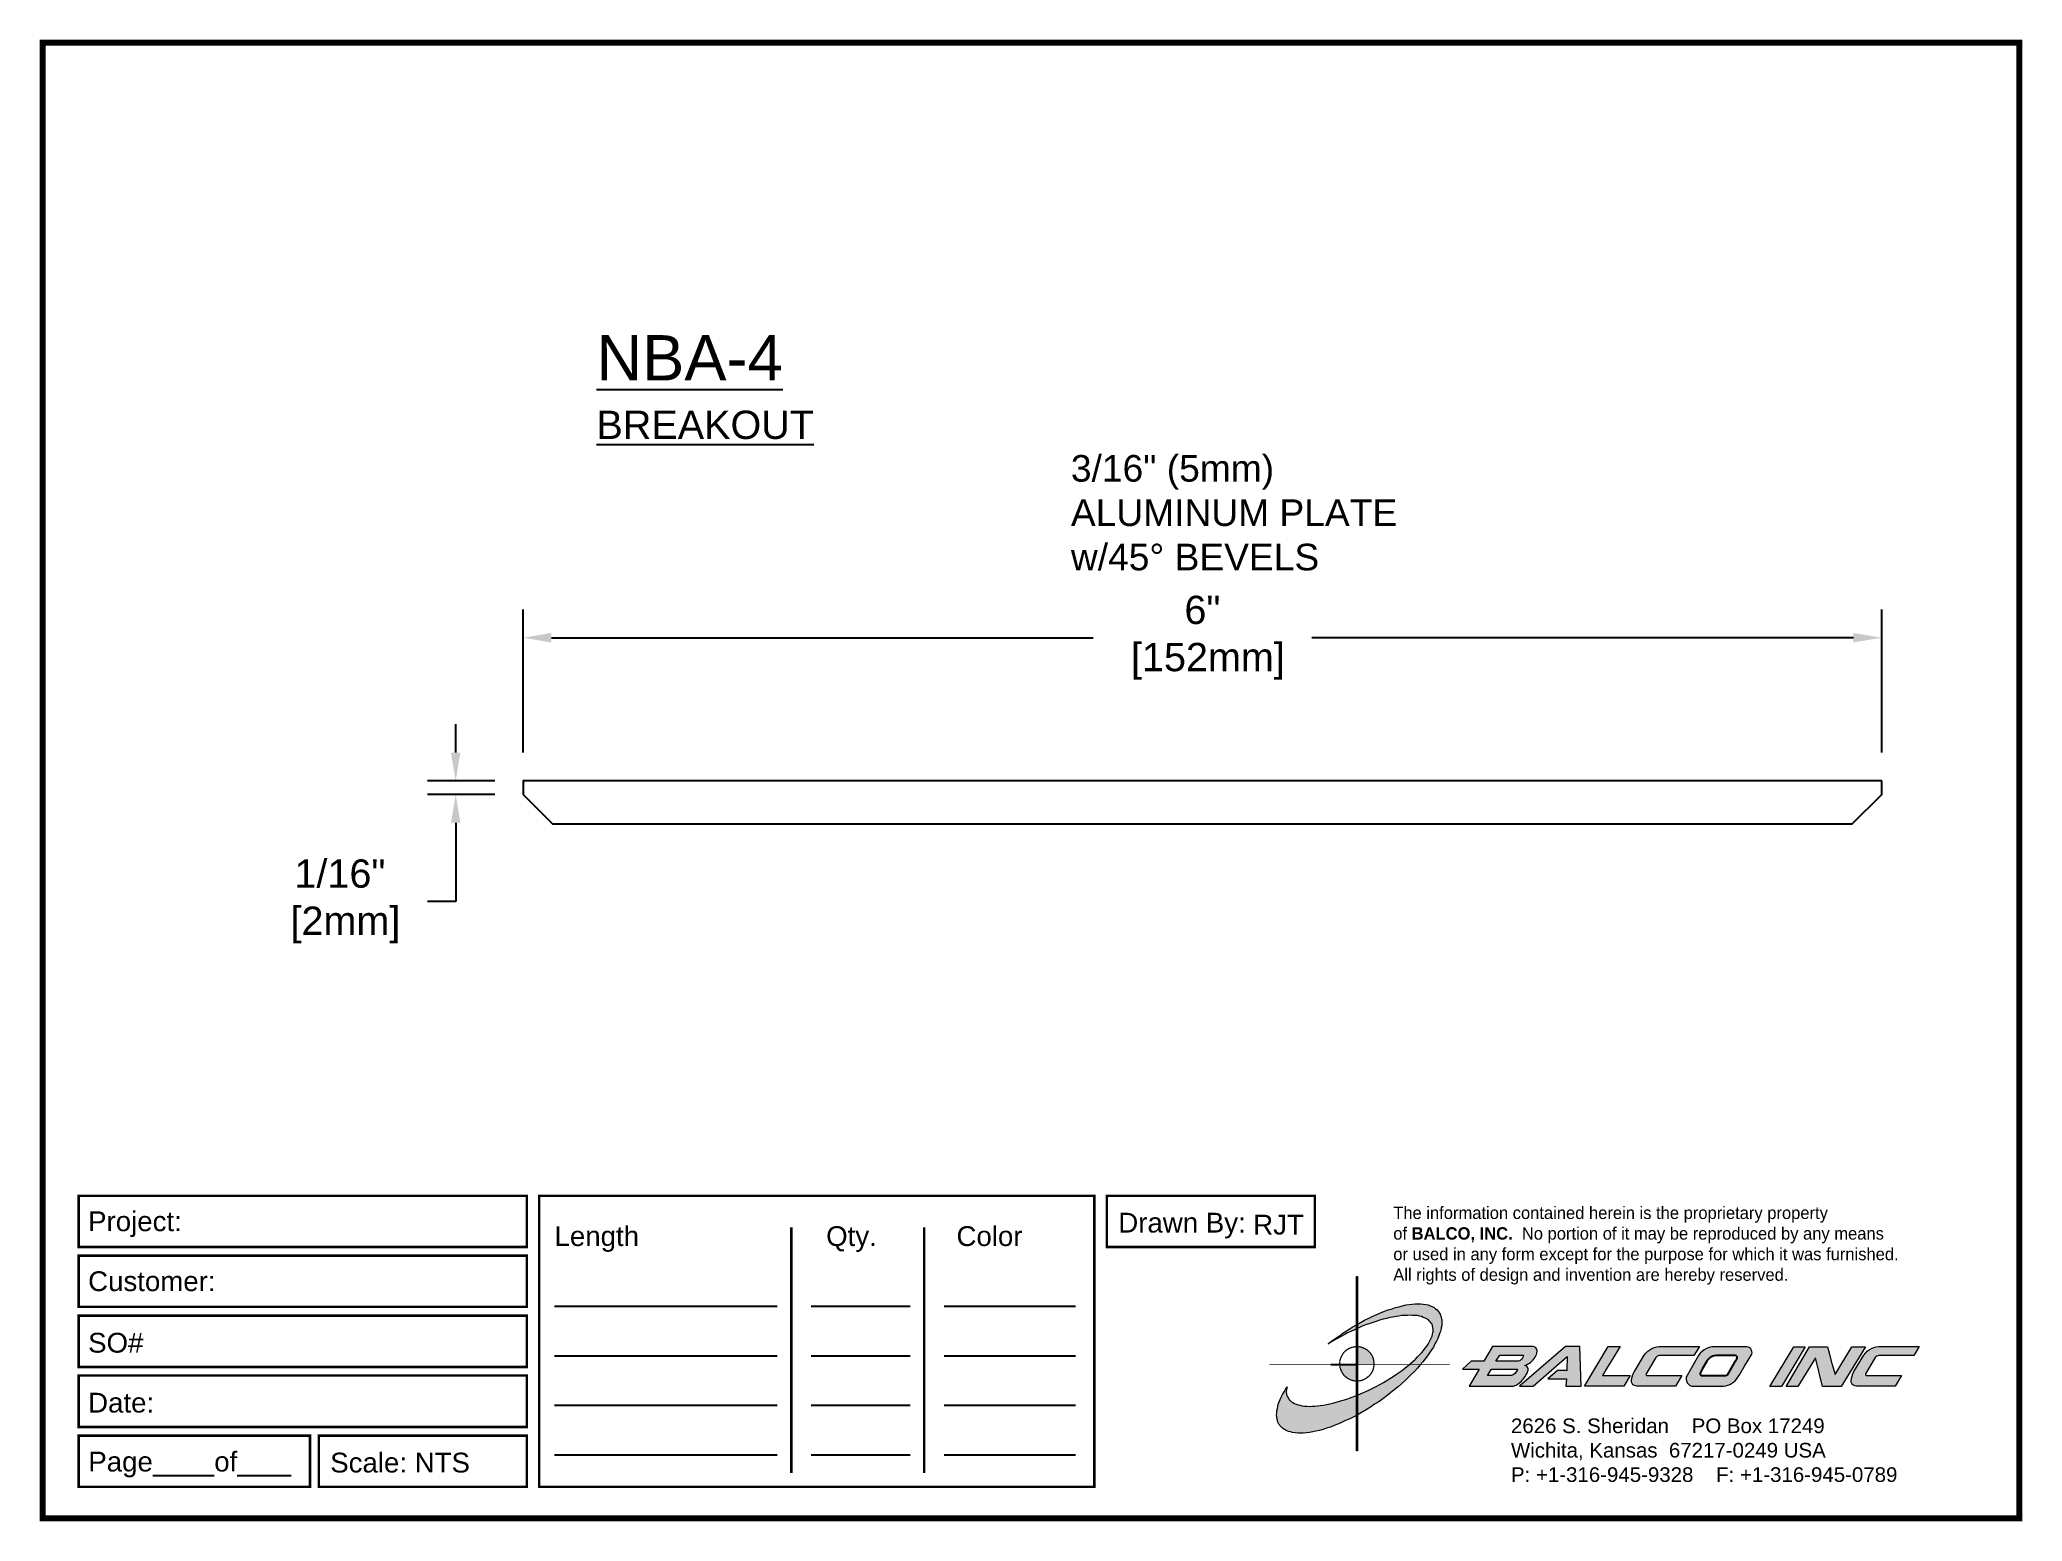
# Paper-space layout 'Breakout' of a CAD drawing. Header units: inches. Extents: x 0 to 10, y 0 to 7.5.
# The model-space entities are those that its viewports show. They can reach past a viewport. Long polylines and large blocks are cut down to what shows.
import ezdxf

# ---------------------------------------------------------------- set-up
doc = ezdxf.new("R2010")
doc.units = ezdxf.units.IN
doc.header["$MEASUREMENT"] = 0
for name, color, linetype in [('Border', 7, 'Continuous'), ('DIMENSIONS', 3, 'Continuous'), ('TEXT', 2, 'Continuous')]:
    doc.layers.add(name, color=color, linetype=linetype)
doc.styles.add('Arial', font='arial.ttf')
doc.styles.add('Copyright', font='ERASDEMI.TTF')
doc.dimstyles.new('Arial', dxfattribs={"dimtxt": 0.125, "dimasz": 0.125, "dimexe": 0.125, "dimexo": 0.125, "dimgap": 0.125, "dimtad": 0, "dimtih": 1, "dimtoh": 1, "dimdec": 4, "dimzin": 3, "dimdsep": 46, "dimlunit": 4, "dimtxsty": 'Arial', "dimcen": 0.125, "dimadec": 0, "dimazin": 0, "dimtfac": 1, "dimtdec": 4, "dimtofl": 0, "dimtmove": 0, "dimatfit": 3, "dimfxl": 0, "dimfrac": 2, "dimtolj": 1, "dimtzin": 0, "dimarcsym": 0})

# ---------------------------------------------------------------- blocks, each defined once
blk = doc.blocks.new('ACADlogo')
h = blk.add_hatch(color=256)
h.paths.add_polyline_path([(-3.346, 1.223), (-3.351, 1.223), (-3.351, 0.979), (-3.346, 0.982)])
h.paths.add_polyline_path([(-3.346, 0.961), (-3.351, 0.959), (-3.351, 0.868), (-3.346, 0.868)])
h.paths.add_polyline_path([(-3.346, 0.777), (-3.351, 0.777), (-3.351, 0.699), (-3.351, 0.695), (-3.35, 0.695), (-3.346, 0.695)])
h.paths.add_polyline_path([(-3.346, 0.864), (-3.346, 0.868), (-3.35, 0.868), (-3.351, 0.868), (-3.351, 0.777), (-3.346, 0.777), (-3.346, 0.778), (-3.348, 0.778)])
h.paths.add_polyline_path([(-3.346, 0.524), (-3.351, 0.521), (-3.351, 0.342), (-3.346, 0.342)])
h.paths.add_polyline_path([(-3.346, 0.695), (-3.351, 0.695), (-3.351, 0.621), (-3.346, 0.623)])
h.paths.add_polyline_path([(-3.346, 0.623), (-3.351, 0.621), (-3.351, 0.521), (-3.346, 0.524)])
h.paths.add_polyline_path([(-3.346, 0.982), (-3.351, 0.979), (-3.351, 0.959), (-3.346, 0.961)])
h = blk.add_hatch(color=175)
h.paths.add_polyline_path([(-3.518, 0.573), (-3.534, 0.571), (-3.548, 0.569), (-3.562, 0.567), (-3.576, 0.567), (-3.589, 0.566), (-3.602, 0.567), (-3.614, 0.568), (-3.625, 0.569), (-3.636, 0.572), (-3.646, 0.574), (-3.656, 0.577), (-3.664, 0.581), (-3.673, 0.585), (-3.679, 0.589), (-3.685, 0.595), (-3.688, 0.598), (-3.691, 0.6), (-3.695, 0.607), (-3.699, 0.614), (-3.703, 0.621), (-3.704, 0.626), (-3.705, 0.631), (-3.706, 0.637), (-3.706, 0.642), (-3.705, 0.648), (-3.705, 0.653), (-3.703, 0.659), (-3.702, 0.665), (-3.71, 0.652), (-3.717, 0.639), (-3.725, 0.626), (-3.731, 0.613), (-3.737, 0.601), (-3.741, 0.589), (-3.746, 0.577), (-3.749, 0.566), (-3.751, 0.555), (-3.753, 0.544), (-3.754, 0.538), (-3.754, 0.533), (-3.755, 0.523), (-3.754, 0.513), (-3.753, 0.508), (-3.752, 0.503), (-3.75, 0.494), (-3.748, 0.486), (-3.743, 0.477), (-3.74, 0.473), (-3.738, 0.469), (-3.734, 0.465), (-3.73, 0.461), (-3.723, 0.455), (-3.715, 0.449), (-3.706, 0.445), (-3.695, 0.44), (-3.685, 0.437), (-3.674, 0.434), (-3.661, 0.432), (-3.648, 0.431), (-3.634, 0.431), (-3.62, 0.431), (-3.604, 0.433), (-3.588, 0.435), (-3.572, 0.438), (-3.556, 0.441), (-3.538, 0.445), (-3.52, 0.449), (-3.503, 0.456), (-3.483, 0.461), (-3.464, 0.469), (-3.445, 0.477), (-3.426, 0.485), (-3.406, 0.494), (-3.385, 0.503), (-3.364, 0.514), (-3.351, 0.521), (-3.351, 0.621), (-3.364, 0.616), (-3.382, 0.609), (-3.4, 0.603), (-3.418, 0.598), (-3.436, 0.592), (-3.453, 0.587), (-3.47, 0.583), (-3.486, 0.579), (-3.503, 0.576)])
h.paths.add_polyline_path([(-3.215, 0.687), (-3.251, 0.667), (-3.289, 0.649), (-3.327, 0.631), (-3.345, 0.623), (-3.346, 0.623), (-3.346, 0.524), (-3.343, 0.525), (-3.323, 0.537), (-3.302, 0.549), (-3.28, 0.563), (-3.259, 0.577), (-3.238, 0.59), (-3.218, 0.605), (-3.198, 0.62), (-3.179, 0.635), (-3.16, 0.65), (-3.141, 0.665), (-3.123, 0.681), (-3.106, 0.696), (-3.089, 0.712), (-3.074, 0.727), (-3.058, 0.743), (-3.043, 0.759), (-3.03, 0.775), (-3.028, 0.777), (-3.085, 0.777), (-3.091, 0.772), (-3.105, 0.761), (-3.118, 0.75), (-3.134, 0.739), (-3.149, 0.729), (-3.165, 0.718), (-3.182, 0.707), (-3.198, 0.697)])
h.paths.add_polyline_path([(-2.921, 1.009), (-2.922, 1.015), (-2.924, 1.02), (-2.926, 1.029), (-2.931, 1.038), (-2.934, 1.043), (-2.936, 1.047), (-2.94, 1.05), (-2.943, 1.054), (-2.951, 1.06), (-2.959, 1.066), (-2.968, 1.071), (-2.978, 1.075), (-2.989, 1.079), (-3, 1.081), (-3.013, 1.083), (-3.026, 1.084), (-3.04, 1.084), (-3.054, 1.084), (-3.07, 1.083), (-3.085, 1.081), (-3.102, 1.079), (-3.118, 1.075), (-3.136, 1.07), (-3.153, 1.066), (-3.171, 1.06), (-3.191, 1.054), (-3.21, 1.047), (-3.229, 1.039), (-3.248, 1.031), (-3.268, 1.022), (-3.289, 1.012), (-3.31, 1.002), (-3.33, 0.991), (-3.346, 0.982), (-3.346, 0.961), (-3.342, 0.962), (-3.323, 0.971), (-3.305, 0.978), (-3.287, 0.984), (-3.268, 0.991), (-3.251, 0.996), (-3.234, 1.002), (-3.216, 1.007), (-3.199, 1.011), (-3.182, 1.015), (-3.167, 1.018), (-3.15, 1.021), (-3.136, 1.023), (-3.121, 1.025), (-3.107, 1.026), (-3.093, 1.026), (-3.079, 1.027), (-3.067, 1.026), (-3.054, 1.026), (-3.043, 1.025), (-3.032, 1.022), (-3.022, 1.02), (-3.013, 1.016), (-3.004, 1.013), (-2.997, 1.009), (-2.989, 1.005), (-2.983, 0.999), (-2.98, 0.996), (-2.978, 0.994), (-2.973, 0.987), (-2.969, 0.981), (-2.967, 0.973), (-2.965, 0.965), (-2.964, 0.957), (-2.964, 0.949), (-2.964, 0.944), (-2.965, 0.94), (-2.967, 0.93), (-2.969, 0.921), (-2.973, 0.911), (-2.978, 0.901), (-2.983, 0.891), (-2.989, 0.881), (-2.996, 0.871), (-3.004, 0.86), (-3.012, 0.849), (-3.021, 0.838), (-3.032, 0.827), (-3.042, 0.816), (-3.053, 0.805), (-3.065, 0.794), (-3.077, 0.783), (-3.085, 0.777), (-3.028, 0.777), (-3.016, 0.791), (-3.004, 0.806), (-2.992, 0.822), (-2.981, 0.837), (-2.971, 0.852), (-2.962, 0.866), (-2.954, 0.882), (-2.946, 0.896), (-2.939, 0.91), (-2.934, 0.924), (-2.929, 0.938), (-2.926, 0.944), (-2.925, 0.951), (-2.922, 0.963), (-2.92, 0.975), (-2.92, 0.982), (-2.919, 0.987), (-2.92, 0.999), (-2.92, 1.005)])
h.paths.add_polyline_path([(-3.372, 0.966), (-3.393, 0.953), (-3.415, 0.94), (-3.435, 0.925), (-3.455, 0.911), (-3.475, 0.897), (-3.494, 0.882), (-3.468, 0.898), (-3.439, 0.915), (-3.41, 0.93), (-3.396, 0.938), (-3.38, 0.945), (-3.351, 0.959), (-3.351, 0.979)])
h = blk.add_hatch(color=256)
h.paths.add_polyline_path([(-3.268, 0.814), (-3.27, 0.819), (-3.273, 0.824), (-3.276, 0.828), (-3.279, 0.833), (-3.282, 0.837), (-3.286, 0.841), (-3.29, 0.845), (-3.294, 0.849), (-3.298, 0.852), (-3.303, 0.855), (-3.308, 0.858), (-3.313, 0.86), (-3.318, 0.863), (-3.323, 0.864), (-3.328, 0.866), (-3.334, 0.867), (-3.339, 0.868), (-3.345, 0.868), (-3.346, 0.868), (-3.346, 0.777), (-3.335, 0.777), (-3.262, 0.777), (-3.262, 0.781), (-3.262, 0.787), (-3.263, 0.792), (-3.264, 0.798), (-3.265, 0.803), (-3.266, 0.808)])
h.paths.add_polyline_path([(-3.351, 0.777), (-3.436, 0.777), (-3.435, 0.773), (-3.435, 0.768), (-3.434, 0.762), (-3.432, 0.757), (-3.431, 0.752), (-3.428, 0.747), (-3.426, 0.742), (-3.423, 0.737), (-3.42, 0.732), (-3.417, 0.728), (-3.414, 0.723), (-3.41, 0.719), (-3.406, 0.716), (-3.401, 0.712), (-3.397, 0.709), (-3.392, 0.706), (-3.387, 0.704), (-3.382, 0.701), (-3.377, 0.699), (-3.372, 0.698), (-3.367, 0.696), (-3.361, 0.695), (-3.356, 0.695), (-3.351, 0.695)])
h.paths.add_polyline_path([(-3.346, 0.868), (-3.35, 0.868), (-3.351, 0.868), (-3.351, 0.777), (-3.346, 0.777)])
h = blk.add_hatch(color=256)
h.paths.add_polyline_path([(-2.438, 0.844, 0.412988), (-2.461, 0.869), (-2.663, 0.869), (-2.707, 0.794), (-2.771, 0.794), (-2.815, 0.755), (-2.73, 0.755), (-2.781, 0.668), (-2.563, 0.668, 0.107996), (-2.538, 0.677, 0.108939), (-2.494, 0.724, 0.080345), (-2.483, 0.745, 0.419497), (-2.499, 0.773, 0.149928), (-2.447, 0.815, 0.134283)])
h.paths.add_polyline_path([(-2.507, 0.821, -0.209012), (-2.532, 0.794), (-2.538, 0.794), (-2.646, 0.794), (-2.627, 0.825), (-2.51, 0.825, -0.56619)], flags=16)
h.paths.add_polyline_path([(-2.538, 0.75, -0.241309), (-2.569, 0.722), (-2.688, 0.722), (-2.669, 0.755), (-2.541, 0.755, -0.56619)], flags=16)
for points in [[(-2.285, 0.819), (-2.287, 0.748), (-2.335, 0.748), (-2.383, 0.705), (-2.29, 0.705), (-2.292, 0.668), (-2.215, 0.668), (-2.221, 0.869), (-2.295, 0.869), (-2.527, 0.668), (-2.458, 0.668)], [(-2.018, 0.869), (-2.079, 0.869), (-2.198, 0.668), (-2, 0.668), (-1.968, 0.722), (-2.107, 0.722), (-2.085, 0.759), (-2.064, 0.794)], [(-1.617, 0.869), (-1.807, 0.869, 0.270182), (-1.896, 0.825), (-1.946, 0.742, 0.109019), (-1.961, 0.695, 0.340665), (-1.945, 0.672, 0.129907), (-1.923, 0.668), (-1.738, 0.668), (-1.706, 0.722), (-1.878, 0.722), (-1.882, 0.722, -0.601242), (-1.887, 0.731), (-1.838, 0.813, -0.253048), (-1.821, 0.823), (-1.645, 0.823)], [(-1.083, 0.867), (-1.14, 0.867), (-1.261, 0.667), (-1.26, 0.667), (-1.202, 0.667)], [(-0.96, 0.83), (-0.969, 0.867), (-1.061, 0.867), (-1.179, 0.667), (-1.12, 0.667), (-1.031, 0.812), (-0.995, 0.667), (-0.9, 0.667), (-0.778, 0.867), (-0.846, 0.867), (-0.931, 0.727), (-0.951, 0.795)], [(-0.507, 0.869), (-0.697, 0.869, 0.270182), (-0.786, 0.825), (-0.836, 0.742, 0.109019), (-0.85, 0.695, 0.340665), (-0.835, 0.672, 0.129907), (-0.812, 0.668), (-0.628, 0.668), (-0.595, 0.722), (-0.768, 0.722), (-0.772, 0.722, -0.601242), (-0.777, 0.731), (-0.728, 0.813, -0.253048), (-0.71, 0.823), (-0.534, 0.823)], [(-3.346, 0.623), (-3.351, 0.621), (-3.351, 0.521), (-3.346, 0.524)]]:
    blk.add_hatch(color=256).paths.add_polyline_path(points)
h = blk.add_hatch(color=256)
h.paths.add_polyline_path([(-1.377, 0.868), (-1.383, 0.868), (-1.383, 0.868), (-1.44, 0.868), (-1.492, 0.868), (-1.541, 0.868, 0.297712), (-1.628, 0.811), (-1.68, 0.723, 0.585116), (-1.646, 0.668), (-1.506, 0.668, 0.210586), (-1.429, 0.703), (-1.415, 0.726), (-1.389, 0.769), (-1.352, 0.831, 0.4352)])
h.paths.add_polyline_path([(-1.437, 0.823, -0.603783), (-1.428, 0.805), (-1.431, 0.801), (-1.434, 0.796), (-1.438, 0.789), (-1.474, 0.728, -0.229001), (-1.489, 0.722), (-1.494, 0.722), (-1.501, 0.722), (-1.597, 0.722), (-1.604, 0.722, -0.492401), (-1.613, 0.734), (-1.601, 0.757), (-1.591, 0.775), (-1.582, 0.791, -0.238368), (-1.535, 0.823)], flags=16)
for q in [(-3.48, 0.777), (-3.351, 0.642)]:
    blk.add_line((-3.351, 0.777), q)
at = {"color": 7, "lineweight": 0}
for points in [[(-3.351, 1.223), (-3.346, 1.223), (-3.346, 0.342), (-3.351, 0.342), (-3.351, 1.223)], [(-2.292, 0.668), (-2.215, 0.668), (-2.221, 0.869), (-2.295, 0.869), (-2.527, 0.668), (-2.458, 0.668), (-2.285, 0.819), (-2.287, 0.748), (-2.286, 0.748), (-2.335, 0.748), (-2.383, 0.705), (-2.29, 0.705), (-2.292, 0.668), (-2.292, 0.668)], [(-2.198, 0.668), (-2.079, 0.869), (-2.018, 0.869), (-2.064, 0.794), (-2.085, 0.759), (-2.107, 0.722), (-1.968, 0.722), (-2, 0.668), (-2.198, 0.668), (-2.198, 0.668)], [(-1.383, 0.868), (-1.383, 0.868)], [(-1.261, 0.667), (-1.14, 0.867), (-1.083, 0.867), (-1.202, 0.667), (-1.26, 0.667), (-1.261, 0.667), (-1.261, 0.667)], [(-0.9, 0.667), (-0.995, 0.667), (-1.031, 0.812), (-1.12, 0.667), (-1.179, 0.667), (-1.061, 0.867), (-0.969, 0.867), (-0.96, 0.83), (-0.951, 0.795), (-0.931, 0.727), (-0.846, 0.867), (-0.778, 0.867), (-0.9, 0.667), (-0.9, 0.667)]]:
    blk.add_lwpolyline(points, dxfattribs=at)
at = {"color": 175, "lineweight": 0}
blk.add_lwpolyline([(-2.926, 1.029), (-2.924, 1.02), (-2.922, 1.015), (-2.921, 1.009), (-2.92, 1.005), (-2.92, 0.999), (-2.919, 0.987), (-2.92, 0.982), (-2.92, 0.975), (-2.922, 0.963), (-2.925, 0.951), (-2.926, 0.944), (-2.929, 0.938), (-2.934, 0.924), (-2.939, 0.91), (-2.946, 0.896), (-2.954, 0.882), (-2.962, 0.866), (-2.971, 0.852), (-2.981, 0.837), (-2.992, 0.822), (-3.004, 0.806), (-3.016, 0.791), (-3.03, 0.775), (-3.043, 0.759), (-3.058, 0.743), (-3.074, 0.727), (-3.089, 0.712), (-3.106, 0.696), (-3.123, 0.681), (-3.141, 0.665), (-3.16, 0.65), (-3.179, 0.635), (-3.198, 0.62), (-3.218, 0.605), (-3.238, 0.59), (-3.259, 0.577), (-3.28, 0.563), (-3.302, 0.549), (-3.323, 0.537), (-3.343, 0.525), (-3.364, 0.514), (-3.385, 0.503), (-3.406, 0.494), (-3.426, 0.485), (-3.445, 0.477), (-3.464, 0.469), (-3.483, 0.461), (-3.503, 0.456), (-3.52, 0.449), (-3.538, 0.445), (-3.556, 0.441), (-3.572, 0.438), (-3.588, 0.435), (-3.604, 0.433), (-3.62, 0.431), (-3.634, 0.431), (-3.648, 0.431), (-3.661, 0.432), (-3.674, 0.434), (-3.685, 0.437), (-3.695, 0.44), (-3.706, 0.445), (-3.715, 0.449), (-3.723, 0.455), (-3.73, 0.461), (-3.734, 0.465), (-3.738, 0.469), (-3.74, 0.473), (-3.743, 0.477), (-3.748, 0.486), (-3.75, 0.494), (-3.752, 0.503), (-3.753, 0.508), (-3.754, 0.513), (-3.755, 0.523), (-3.754, 0.533), (-3.754, 0.538), (-3.753, 0.544), (-3.751, 0.555), (-3.749, 0.566), (-3.746, 0.577), (-3.741, 0.589), (-3.737, 0.601), (-3.731, 0.613), (-3.725, 0.626), (-3.717, 0.639), (-3.71, 0.652), (-3.702, 0.665), (-3.703, 0.659), (-3.705, 0.653), (-3.705, 0.648), (-3.706, 0.642), (-3.706, 0.637), (-3.705, 0.631), (-3.704, 0.626), (-3.703, 0.621), (-3.699, 0.614), (-3.695, 0.607), (-3.691, 0.6), (-3.688, 0.598), (-3.685, 0.595), (-3.679, 0.589), (-3.673, 0.585), (-3.664, 0.581), (-3.656, 0.577), (-3.646, 0.574), (-3.636, 0.572), (-3.625, 0.569), (-3.614, 0.568), (-3.602, 0.567), (-3.589, 0.566), (-3.576, 0.567), (-3.562, 0.567), (-3.548, 0.569), (-3.534, 0.571), (-3.518, 0.573), (-3.503, 0.576), (-3.486, 0.579), (-3.47, 0.583), (-3.453, 0.587), (-3.436, 0.592), (-3.418, 0.598), (-3.4, 0.603), (-3.382, 0.609), (-3.364, 0.616), (-3.345, 0.623), (-3.327, 0.631), (-3.289, 0.649), (-3.251, 0.667), (-3.215, 0.687), (-3.198, 0.697), (-3.182, 0.707), (-3.165, 0.718), (-3.149, 0.729), (-3.134, 0.739), (-3.118, 0.75), (-3.105, 0.761), (-3.091, 0.772), (-3.077, 0.783), (-3.065, 0.794), (-3.053, 0.805), (-3.042, 0.816), (-3.032, 0.827), (-3.021, 0.838), (-3.012, 0.849), (-3.004, 0.86), (-2.996, 0.871), (-2.989, 0.881), (-2.983, 0.891), (-2.978, 0.901), (-2.973, 0.911), (-2.969, 0.921), (-2.967, 0.93), (-2.965, 0.94), (-2.964, 0.944), (-2.964, 0.949), (-2.964, 0.957), (-2.965, 0.965), (-2.967, 0.973), (-2.969, 0.981), (-2.973, 0.987), (-2.978, 0.994), (-2.98, 0.996), (-2.983, 0.999), (-2.989, 1.005), (-2.997, 1.009), (-3.004, 1.013), (-3.013, 1.016), (-3.022, 1.02), (-3.032, 1.022), (-3.043, 1.025), (-3.054, 1.026), (-3.067, 1.026), (-3.079, 1.027), (-3.093, 1.026), (-3.107, 1.026), (-3.121, 1.025), (-3.136, 1.023), (-3.15, 1.021), (-3.167, 1.018), (-3.182, 1.015), (-3.199, 1.011), (-3.216, 1.007), (-3.234, 1.002), (-3.251, 0.996), (-3.268, 0.991), (-3.287, 0.984), (-3.305, 0.978), (-3.323, 0.971), (-3.342, 0.962), (-3.38, 0.945), (-3.396, 0.938), (-3.41, 0.93), (-3.439, 0.915), (-3.468, 0.898), (-3.494, 0.882), (-3.475, 0.897), (-3.455, 0.911), (-3.435, 0.925), (-3.415, 0.94), (-3.393, 0.953), (-3.372, 0.966), (-3.351, 0.979), (-3.33, 0.991), (-3.31, 1.002), (-3.289, 1.012), (-3.268, 1.022), (-3.248, 1.031), (-3.229, 1.039), (-3.21, 1.047), (-3.191, 1.054), (-3.171, 1.06), (-3.153, 1.066), (-3.136, 1.07), (-3.118, 1.075), (-3.102, 1.079), (-3.085, 1.081), (-3.07, 1.083), (-3.054, 1.084), (-3.04, 1.084), (-3.026, 1.084), (-3.013, 1.083), (-3, 1.081), (-2.989, 1.079), (-2.978, 1.075), (-2.968, 1.071), (-2.959, 1.066), (-2.951, 1.06), (-2.943, 1.054), (-2.94, 1.05), (-2.936, 1.047), (-2.934, 1.043), (-2.931, 1.038), (-2.926, 1.029), (-2.926, 1.029)], dxfattribs=at)
at = {"color": 7, "lineweight": 0, "const_width": 0.0064}
blk.add_lwpolyline([(-3.262, 0.781), (-3.262, 0.787), (-3.263, 0.792), (-3.264, 0.798), (-3.265, 0.803), (-3.266, 0.808), (-3.268, 0.814), (-3.27, 0.819), (-3.273, 0.824), (-3.276, 0.828), (-3.279, 0.833), (-3.282, 0.837), (-3.286, 0.841), (-3.29, 0.845), (-3.294, 0.849), (-3.298, 0.852), (-3.303, 0.855), (-3.308, 0.858), (-3.313, 0.86), (-3.318, 0.863), (-3.323, 0.864), (-3.328, 0.866), (-3.334, 0.867), (-3.339, 0.868), (-3.345, 0.868), (-3.35, 0.868), (-3.356, 0.868), (-3.361, 0.867), (-3.367, 0.866), (-3.372, 0.865), (-3.377, 0.863), (-3.382, 0.862), (-3.387, 0.859), (-3.392, 0.857), (-3.397, 0.854), (-3.401, 0.851), (-3.406, 0.847), (-3.41, 0.843), (-3.414, 0.839), (-3.417, 0.835), (-3.42, 0.831), (-3.423, 0.826), (-3.426, 0.821), (-3.428, 0.816), (-3.431, 0.811), (-3.432, 0.806), (-3.434, 0.801), (-3.435, 0.795), (-3.435, 0.79), (-3.436, 0.784), (-3.436, 0.779), (-3.435, 0.773), (-3.435, 0.768), (-3.434, 0.762), (-3.432, 0.757), (-3.431, 0.752), (-3.428, 0.747), (-3.426, 0.742), (-3.423, 0.737), (-3.42, 0.732), (-3.417, 0.728), (-3.414, 0.723), (-3.41, 0.719), (-3.406, 0.716), (-3.401, 0.712), (-3.397, 0.709), (-3.392, 0.706), (-3.387, 0.704), (-3.382, 0.701), (-3.377, 0.699), (-3.372, 0.698), (-3.367, 0.696), (-3.361, 0.695), (-3.356, 0.695), (-3.35, 0.695), (-3.345, 0.695), (-3.339, 0.695), (-3.334, 0.696), (-3.328, 0.697), (-3.323, 0.698), (-3.318, 0.7), (-3.313, 0.702), (-3.308, 0.705), (-3.303, 0.708), (-3.298, 0.711), (-3.294, 0.714), (-3.29, 0.718), (-3.286, 0.721), (-3.282, 0.726), (-3.279, 0.73), (-3.276, 0.734), (-3.273, 0.739), (-3.27, 0.744), (-3.268, 0.749), (-3.266, 0.754), (-3.265, 0.76), (-3.264, 0.765), (-3.263, 0.77), (-3.262, 0.776), (-3.262, 0.781)], dxfattribs=at)
at = {"color": 7, "lineweight": 0}
for points in [[(-2.447, 0.815, 0.130368), (-2.438, 0.843, 0.448367), (-2.463, 0.869), (-2.663, 0.869), (-2.707, 0.794), (-2.771, 0.794), (-2.815, 0.755), (-2.73, 0.755), (-2.781, 0.668), (-2.563, 0.668, 0.107996), (-2.538, 0.677, 0.108939), (-2.494, 0.724, 0.077395), (-2.484, 0.744, 0.430878), (-2.499, 0.773, 0.149928)], [(-2.507, 0.821, -0.209012), (-2.532, 0.794), (-2.538, 0.794), (-2.646, 0.794), (-2.627, 0.825), (-2.512, 0.825), (-2.509, 0.825, -0.531288)], [(-1.838, 0.813), (-1.887, 0.731, 0.587385), (-1.882, 0.722), (-1.878, 0.722), (-1.706, 0.722), (-1.738, 0.668), (-1.923, 0.668, -0.129907), (-1.945, 0.672, -0.349839), (-1.961, 0.696, -0.107341), (-1.946, 0.742), (-1.896, 0.825, -0.270182), (-1.807, 0.869), (-1.617, 0.869), (-1.645, 0.823), (-1.821, 0.823, 0.252436)], [(-1.68, 0.723, 0.585116), (-1.646, 0.668), (-1.506, 0.668, 0.210586), (-1.429, 0.703), (-1.415, 0.726), (-1.389, 0.769), (-1.352, 0.831, 0.4352), (-1.377, 0.868), (-1.383, 0.868), (-1.383, 0.868), (-1.44, 0.868), (-1.492, 0.868), (-1.541, 0.868, 0.297712), (-1.628, 0.811)], [(-0.728, 0.813), (-0.777, 0.731, 0.587385), (-0.772, 0.722), (-0.768, 0.722), (-0.595, 0.722), (-0.628, 0.668), (-0.812, 0.668, -0.129907), (-0.835, 0.672, -0.349839), (-0.85, 0.696, -0.107341), (-0.836, 0.742), (-0.786, 0.825, -0.270182), (-0.697, 0.869), (-0.507, 0.869), (-0.534, 0.823), (-0.71, 0.823, 0.252436)], [(-2.569, 0.722), (-2.688, 0.722), (-2.669, 0.755), (-2.543, 0.755), (-2.54, 0.755, -0.531288), (-2.538, 0.75, -0.241309)]]:
    blk.add_lwpolyline(points, format="xyb", close=True, dxfattribs=at)
blk.add_lwpolyline([(-1.437, 0.823), (-1.535, 0.823, 0.238368), (-1.582, 0.791), (-1.591, 0.775), (-1.601, 0.757), (-1.613, 0.734, 0.490298), (-1.604, 0.722), (-1.597, 0.722), (-1.501, 0.722), (-1.494, 0.722), (-1.489, 0.722, 0.229001), (-1.474, 0.728), (-1.438, 0.789), (-1.434, 0.796), (-1.431, 0.801), (-1.428, 0.805, 0.603783)], format="xyb", close=True)
blk.add_lwpolyline([(-2.879, 0.777, 0.00455, 0.00455, 0), (-3.791, 0.777, 0.00183, 0.00183, 0), (-3.791, 0.777, 0.00183, 0.00183, 0)], format="xyseb", dxfattribs=at)
blk = doc.blocks.new('Quantity Data')
at = {"layer": 'Border', "color": 253}
for p, q in [((2.755, 1.254), (3.881, 1.254)), ((4.054, 1.254), (4.553, 1.254)), ((4.725, 1.254), (5.389, 1.254)), ((2.755, 1.004), (3.881, 1.004)), ((4.054, 1.004), (4.553, 1.004)), ((4.725, 1.004), (5.389, 1.004)), ((2.755, 0.754), (3.881, 0.754)), ((4.054, 0.754), (4.553, 0.754)), ((4.725, 0.754), (5.389, 0.754)), ((2.755, 0.504), (3.881, 0.504)), ((4.054, 0.504), (4.553, 0.504)), ((4.725, 0.504), (5.389, 0.504))]:
    blk.add_line(p, q, dxfattribs=at)
at = {"layer": 'Border', "const_width": 0.0125}
blk.add_lwpolyline([(5.485, 0.341), (2.678, 0.341), (2.678, 1.813), (5.485, 1.813)], close=True, dxfattribs=at)
for points in [[(3.953, 1.653), (3.953, 0.412)], [(4.625, 1.653), (4.625, 0.412)]]:
    blk.add_lwpolyline(points, dxfattribs=at)
at = {"layer": 'Border', "style": 'Arial'}
for s, p in [('Length', (2.756, 1.559)), ('Qty.', (4.129, 1.559)), ('Color', (4.788, 1.559))]:
    blk.add_text(s, height=0.1, dxfattribs=at).set_placement(p)
blk = doc.blocks.new('Drawn By')
at = {"layer": 'Border', "const_width": 0.0125}
blk.add_lwpolyline([(5.38, 1.813), (6.432, 1.813), (6.432, 1.554), (5.38, 1.554)], close=True, dxfattribs=at)
at = {"layer": 'Border', "style": 'Arial'}
blk.add_text('Drawn By: ', height=0.1, dxfattribs=at).set_placement((5.438, 1.627))
blk.add_attdef('XXX', (6.12, 1.617), '', height=0.1, dxfattribs=at)
blk = doc.blocks.new('Project Info')
at = {"layer": 'Border', "const_width": 0.0125}
for points in [[(0.182, 1.813), (2.448, 1.813), (2.448, 1.554), (0.182, 1.554)], [(0.182, 1.51), (2.448, 1.51), (2.448, 1.251), (0.182, 1.251)], [(0.182, 1.207), (2.448, 1.207), (2.448, 0.947), (0.182, 0.947)], [(0.182, 0.904), (2.448, 0.904), (2.448, 0.644), (0.182, 0.644)], [(0.182, 0.6), (1.352, 0.6), (1.352, 0.341), (0.182, 0.341)], [(1.396, 0.6), (2.448, 0.6), (2.448, 0.341), (1.396, 0.341)]]:
    blk.add_lwpolyline(points, close=True, dxfattribs=at)
at = {"layer": 'Border', "style": 'Arial'}
for s, p in [('Project:', (0.23, 1.634)), ('Customer:', (0.23, 1.331)), ('SO#', (0.23, 1.02)), ('Date:', (0.23, 0.717)), ('Page%%u        %%uof%%u       ', (0.231, 0.419)), ('Scale: NTS', (1.454, 0.414))]:
    blk.add_text(s, height=0.1, dxfattribs=at).set_placement(p)
blk = doc.blocks.new('*D5')
at = {"layer": 'Defpoints', "color": 0}
for p in [(34.0696, 6.989), (28.0696, 6.3567), (34.0696, 6.3567)]:
    blk.add_point(p, dxfattribs=at)
at = {"layer": 'DIMENSIONS', "color": 0, "lineweight": -2}
for p, q in [((28.0696, 6.4817), (28.0696, 7.114)), ((34.0696, 6.4817), (34.0696, 7.114)), ((28.1946, 6.989), (30.5864, 6.989)), ((33.9446, 6.989), (31.5529, 6.989))]:
    blk.add_line(p, q, dxfattribs=at)
at = {"layer": 'DIMENSIONS', "color": 0}
for points in [[(28.1946, 7.0099), (28.1946, 6.9682), (28.0696, 6.989)], [(33.9446, 7.0099), (33.9446, 6.9682), (34.0696, 6.989)]]:
    blk.add_solid(points, dxfattribs=at)
at = {"layer": 'DIMENSIONS', "color": 0, "insert": (31.0696, 6.989), "char_height": 0.125, "attachment_point": 5, "style": 'Arial'}
blk.add_mtext('\\A1;6"\\P [152mm]', dxfattribs=at)
blk = doc.blocks.new('*D6')
at = {"layer": 'Defpoints', "color": 0}
for p in [(27.7719, 6.3567), (28.0696, 6.3567), (28.0696, 6.2967)]:
    blk.add_point(p, dxfattribs=at)
at = {"layer": 'DIMENSIONS', "color": 0, "lineweight": -2}
for p, q in [((27.7719, 6.4817), (27.7719, 6.6067)), ((27.9446, 6.3567), (27.6469, 6.3567)), ((27.9446, 6.2967), (27.6469, 6.2967)), ((27.7719, 6.1717), (27.7719, 5.8246)), ((27.7719, 5.8246), (27.6469, 5.8246))]:
    blk.add_line(p, q, dxfattribs=at)
at = {"layer": 'DIMENSIONS', "color": 0}
for points in [[(27.751, 6.4817), (27.7927, 6.4817), (27.7719, 6.3567)], [(27.751, 6.1717), (27.7927, 6.1717), (27.7719, 6.2967)]]:
    blk.add_solid(points, dxfattribs=at)
at = {"layer": 'DIMENSIONS', "color": 0, "insert": (27.2607, 5.8246), "char_height": 0.125, "attachment_point": 5, "style": 'Arial'}
blk.add_mtext('\\A1;1/16"\\P [2mm]', dxfattribs=at)

msp = doc.modelspace()

# ---------------------------------------------------------------- linework, layer by layer
msp.add_lwpolyline([(34.06964, 6.35668), (28.06964, 6.35668), (28.06964, 6.29668), (28.19964, 6.16668), (33.93964, 6.16668), (34.06964, 6.29668), (34.06964, 6.35668)])

# ---------------------------------------------------------------- texts
at = {"layer": 'TEXT', "insert": (28.39359, 8.32524), "char_height": 0.2, "width": 4.1875, "attachment_point": 1, "style": 'Arial'}
msp.add_mtext('{\\LNBA-4\\P\\H0.625x;BREAKOUT}', dxfattribs=at)
at = {"layer": 'TEXT', "insert": (30.4888, 7.79591), "char_height": 0.1175, "attachment_point": 1, "style": 'Arial'}
msp.add_mtext('3/16" (5mm) \\PALUMINUM PLATE\\Pw/45° BEVELS', dxfattribs=at)

# ---------------------------------------------------------------- dimensions: what is measured, and where the dimension line sits
at = {"layer": 'DIMENSIONS'}
dim = msp.add_linear_dim(base=(34.06964, 6.98904), p1=(28.06964, 6.35668), p2=(34.06964, 6.35668), dimstyle='Arial', override={"dimpost": '\\X'}, dxfattribs=at)
dim.commit()
dim.dimension.update_dxf_attribs({"geometry": '*D5', "text_midpoint": (31.06964, 6.98904), "dimtype": 160})
dim = msp.add_linear_dim(base=(27.77186, 6.35668), p1=(28.06964, 6.29668), p2=(28.06964, 6.35668), angle=270, dimstyle='Arial', override={"dimpost": '\\X'}, dxfattribs=at)
dim.commit()
dim.dimension.update_dxf_attribs({"geometry": '*D6', "text_midpoint": (27.26073, 5.82457), "dimtype": 160})

psp = doc.layouts.new('Breakout')

# ---------------------------------------------------------------- linework, layer by layer
at = {"layer": 'Border', "const_width": 0.03}
psp.add_lwpolyline([(0, 7.461), (9.993, 7.461), (9.993, 0), (0, 0)], close=True, dxfattribs=at)

# ---------------------------------------------------------------- block references
for name, p in [('Project Info', (0, -0.182)), ('Quantity Data', (-0.168, -0.182))]:
    psp.add_blockref(name, p)
psp.add_blockref('Drawn By', (0, -0.182)).add_auto_attribs({'XXX': 'RJT'})
at = {"layer": 'Border'}
psp.add_blockref('ACADlogo', (9.993, 0), dxfattribs=at)

# ---------------------------------------------------------------- texts
at = {"insert": (6.828, 1.576), "char_height": 0.0625, "width": 50.295, "attachment_point": 1, "style": 'Copyright'}
psp.add_mtext('The information contained herein is the proprietary property\\Pof {\\fEras Bold ITC|b0|i0|c0|p34;BALCO, INC.}  No portion of it may be reproduced by any means\\Por used in any form except for the purpose for which it was furnished.\\PAll rights of design and invention are hereby reserved.', dxfattribs=at)
at = {"layer": 'Border', "insert": (7.423, 0.505), "char_height": 0.074, "width": 2.3438, "attachment_point": 1, "style": 'Arial'}
psp.add_mtext('2626 S. Sheridan    PO Box 17249\\PWichita, Kansas  67217-0249 USA \\PP: +1-316-945-9328    F: +1-316-945-0789', dxfattribs=at)

# ---------------------------------------------------------------- viewports
at = {"layer": 'Border'}
psp.add_viewport(center=(4.997, 3.73), size=(9.993, 7.46055), view_center_point=(30.31288, 6.35826), view_height=6.5172221, dxfattribs=at)

doc.saveas('drawing.dxf')
